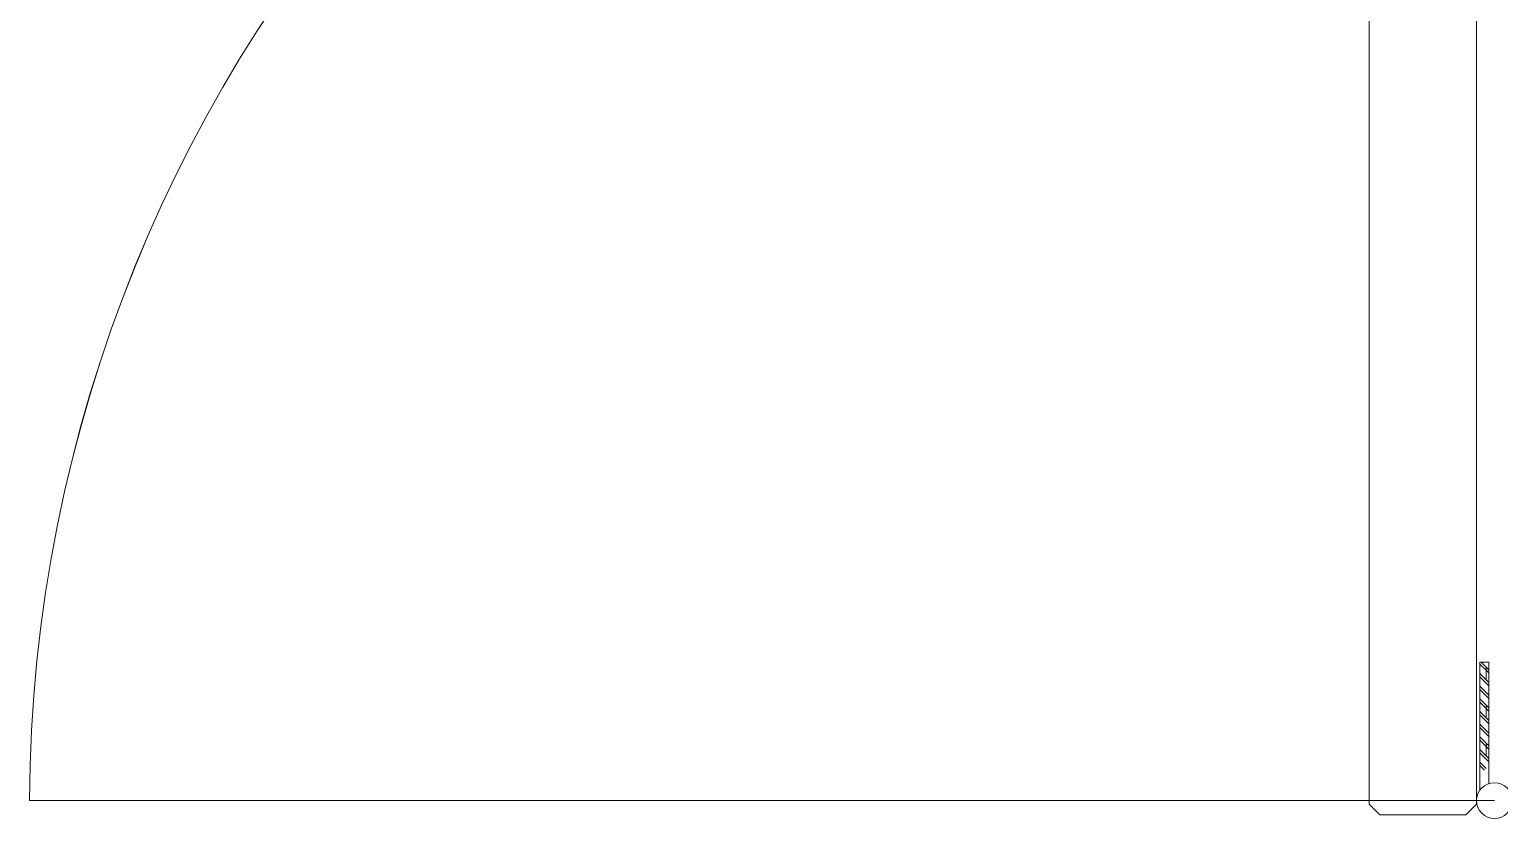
# Model space of a CAD drawing. Header units: millimetres. Extents: x 26282 to 30760, y 1404 to 4574.
# Drawn here: x 27942.62 to 27983.66, y 2970.01 to 2992.02 of the extents above; entities that cross this region are included whole.
import ezdxf

# ---------------------------------------------------------------- set-up
doc = ezdxf.new("R2010")
doc.units = ezdxf.units.MM
doc.header["$LTSCALE"] = 0.25
for name, color, linetype, lineweight in [('AB-DUV', 4, 'Continuous', 50), ('FURNITURE (3RDF)', 43, 'Continuous', 20), ('WOOD (3RDF)', 45, 'Continuous', 15)]:
    doc.layers.add(name, color=color, linetype=linetype, lineweight=lineweight)

# ---------------------------------------------------------------- blocks, each defined once
blk = doc.blocks.new('DOLAP-12')
h = blk.add_hatch()
h.set_pattern_fill('DOLMIT', color=125, angle=585.0002, style=0)
h.set_pattern_definition([(314.9998438, (9258.3916, 2592.45012), (-0.176777177, -0.1767762134), []), (269.999844, (9258.3916, 2592.4501), (-0.70710678, 1.93e-06), [0.35355339, -0.70710768])])
h.paths.add_polyline_path([(-54.909, -19.532), (-54.658, -19.532), (-54.658, -22.431), (-54.909, -22.681)])
at = {"color": 125}
for p, q in [((-54.909, -19.532, 0), (-54.909, -22.998, 0)), ((-54.909, -19.532, 0), (-54.909, -23.109, 0)), ((-54.658, -19.532, 0), (-54.658, -22.924, 0))]:
    blk.add_line(p, q, dxfattribs=at)
at = {"color": 125, "elevation": 0}
blk.add_lwpolyline([(-54.909, -19.532), (-54.658, -19.532)], dxfattribs=at)
at = {"color": 125}
blk.add_circle((-54.5, -23.397), 0.5, dxfattribs=at)
at = {"layer": 'WOOD (3RDF)', "color": 155}
blk.add_line((-95.401, -23.397, 0), (-54.5, -23.397), dxfattribs=at)
at = {"layer": 'WOOD (3RDF)', "elevation": 0}
blk.add_lwpolyline([(-57.7, 16.503), (-58, 16.203), (-58, -23.494), (-57.7, -23.794), (-55.3, -23.794), (-55, -23.494), (-55, 16.203), (-55.3, 16.503)], close=True, dxfattribs=at)
at = {"layer": 'WOOD (3RDF)', "color": 155}
blk.add_arc((-55.157, -23.64), 40.244, 94.051, 179.654, dxfattribs=at)
blk = doc.blocks.new('A$C187D15ED')
at = {"layer": 'FURNITURE (3RDF)'}
blk.add_blockref('DOLAP-12', (8467.597, 2788.88), dxfattribs=at)

msp = doc.modelspace()

# ---------------------------------------------------------------- block references
at = {"layer": 'AB-DUV', "ltscale": 100}
msp.add_blockref('A$C187D15ED', (19570.424, 205.028, 5.126), dxfattribs=at)

# ---------------------------------------------------------------- next in the draw order: hatches: boundary and pattern name
at = {"layer": 'FURNITURE (3RDF)'}
h = msp.add_hatch(dxfattribs=at)
h.set_pattern_fill('DOLMIT', color=125, angle=585.0002, style=0)
h.set_pattern_definition([(314.9998438, (37296.4121, 5586.3581), (-0.176777177, -0.1767762134), []), (269.999844, (37296.4121, 5586.3581), (-0.70710678, 1.93e-06), [0.35355339, -0.70710768])])
h.paths.add_polyline_path([(27983.112, 2974.376), (27983.362, 2974.376), (27983.362, 2971.477), (27983.112, 2971.227)])

# ---------------------------------------------------------------- next in the draw order: linework, layer by layer
at = {"layer": 'FURNITURE (3RDF)', "color": 125}
for p, q in [((27983.112, 2974.376, 5.126), (27983.112, 2970.91, 5.126)), ((27983.112, 2974.376, 5.126), (27983.112, 2970.799, 5.126)), ((27983.362, 2974.376, 5.126), (27983.362, 2970.984, 5.126))]:
    msp.add_line(p, q, dxfattribs=at)
at = {"layer": 'FURNITURE (3RDF)', "color": 125, "elevation": 5.126}
msp.add_lwpolyline([(27983.112, 2974.376), (27983.362, 2974.376)], dxfattribs=at)
at = {"layer": 'FURNITURE (3RDF)', "color": 125}
msp.add_circle((27983.52, 2970.511, 5.126), 0.5, dxfattribs=at)
at = {"layer": 'WOOD (3RDF)', "color": 155}
msp.add_line((27942.62, 2970.511, 5.126), (27983.52, 2970.511, 5.126), dxfattribs=at)
at = {"layer": 'WOOD (3RDF)', "elevation": 5.126}
msp.add_lwpolyline([(27980.32, 3010.411), (27980.02, 3010.111), (27980.021, 2970.414), (27980.321, 2970.114), (27982.721, 2970.114), (27983.021, 2970.414), (27983.02, 3010.111), (27982.72, 3010.411)], close=True, dxfattribs=at)
at = {"layer": 'WOOD (3RDF)', "color": 155}
msp.add_arc((27982.863, 2970.268, 5.126), 40.244, 94.051, 179.654, dxfattribs=at)

doc.saveas('drawing.dxf')
